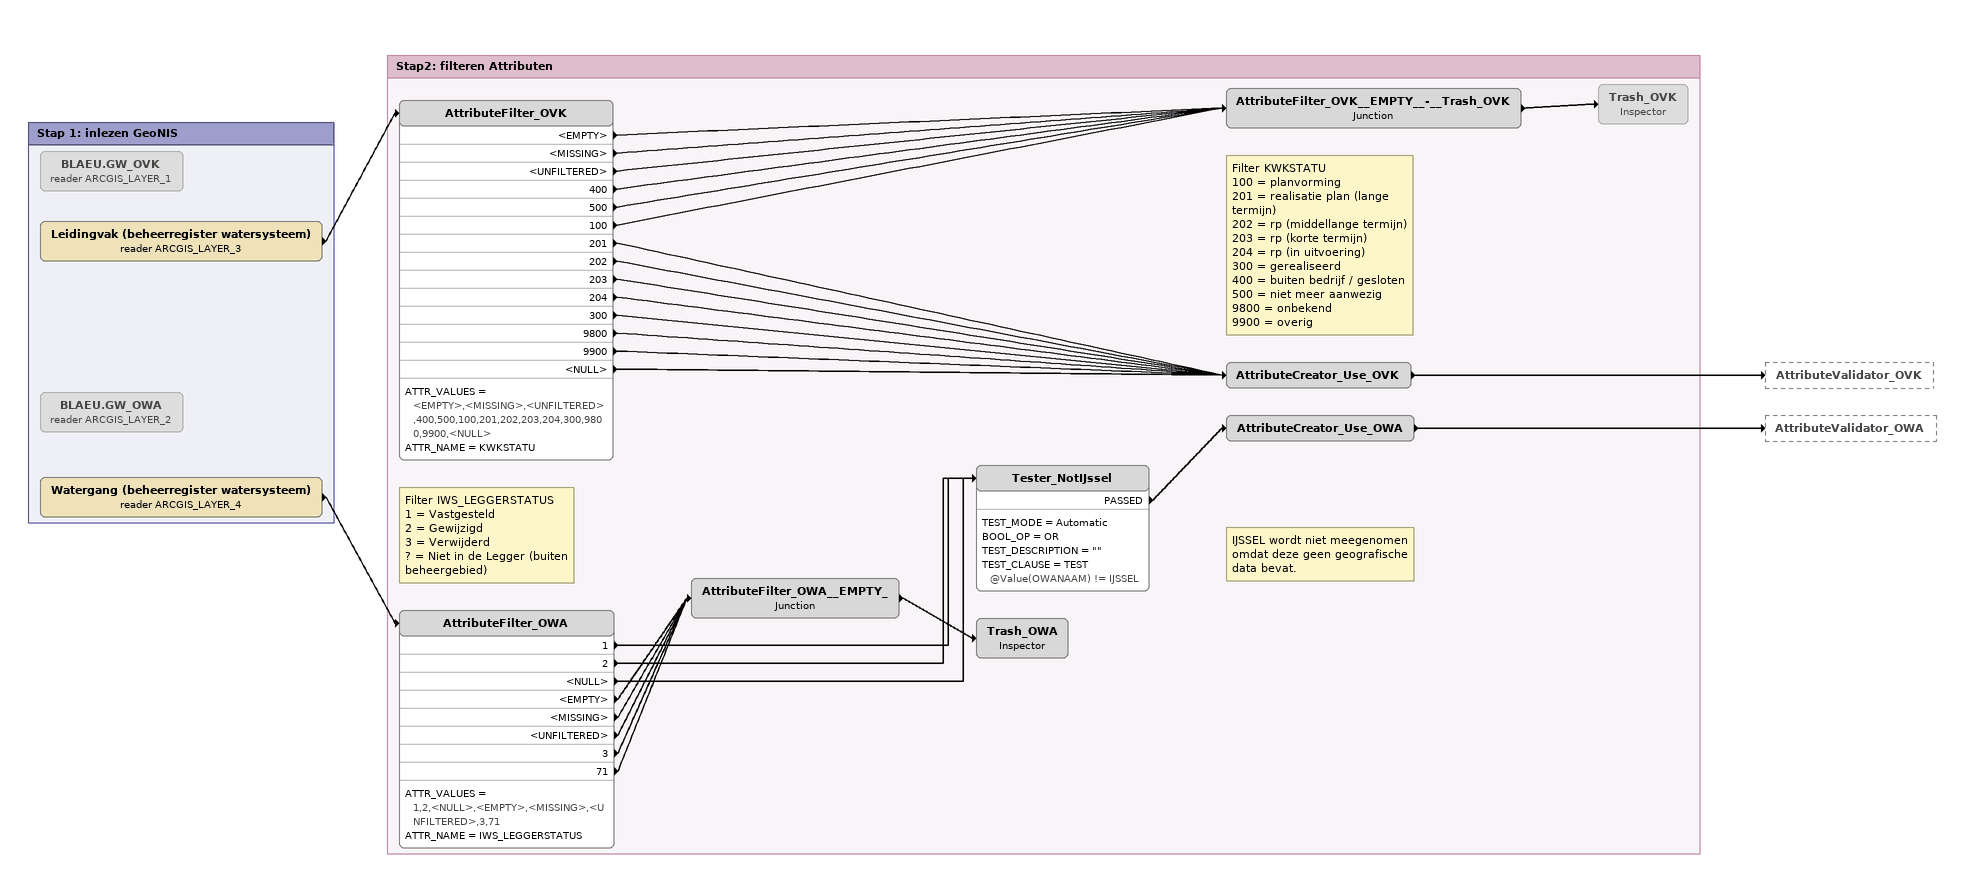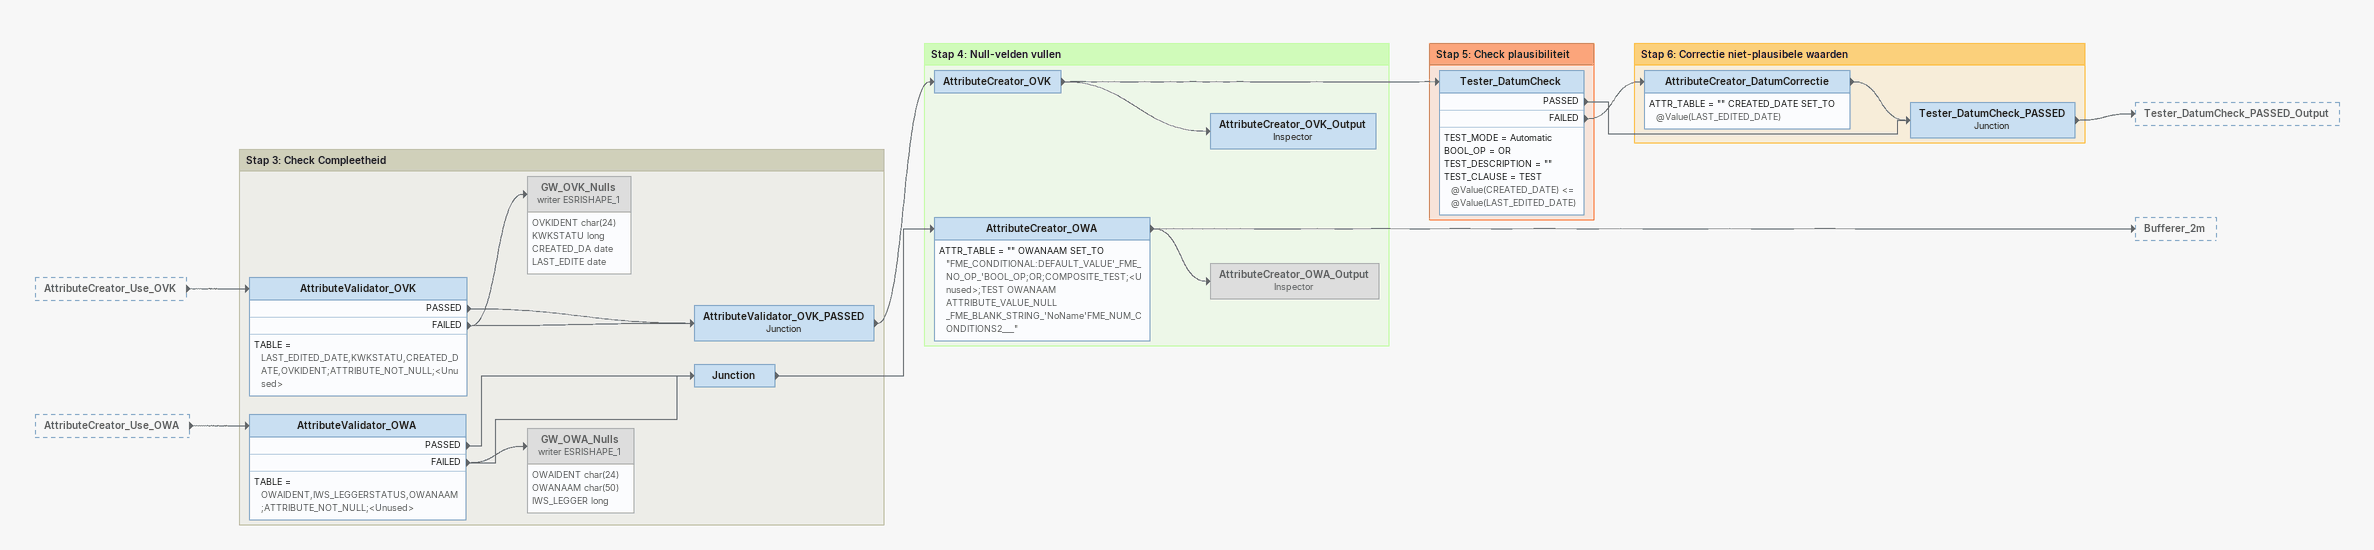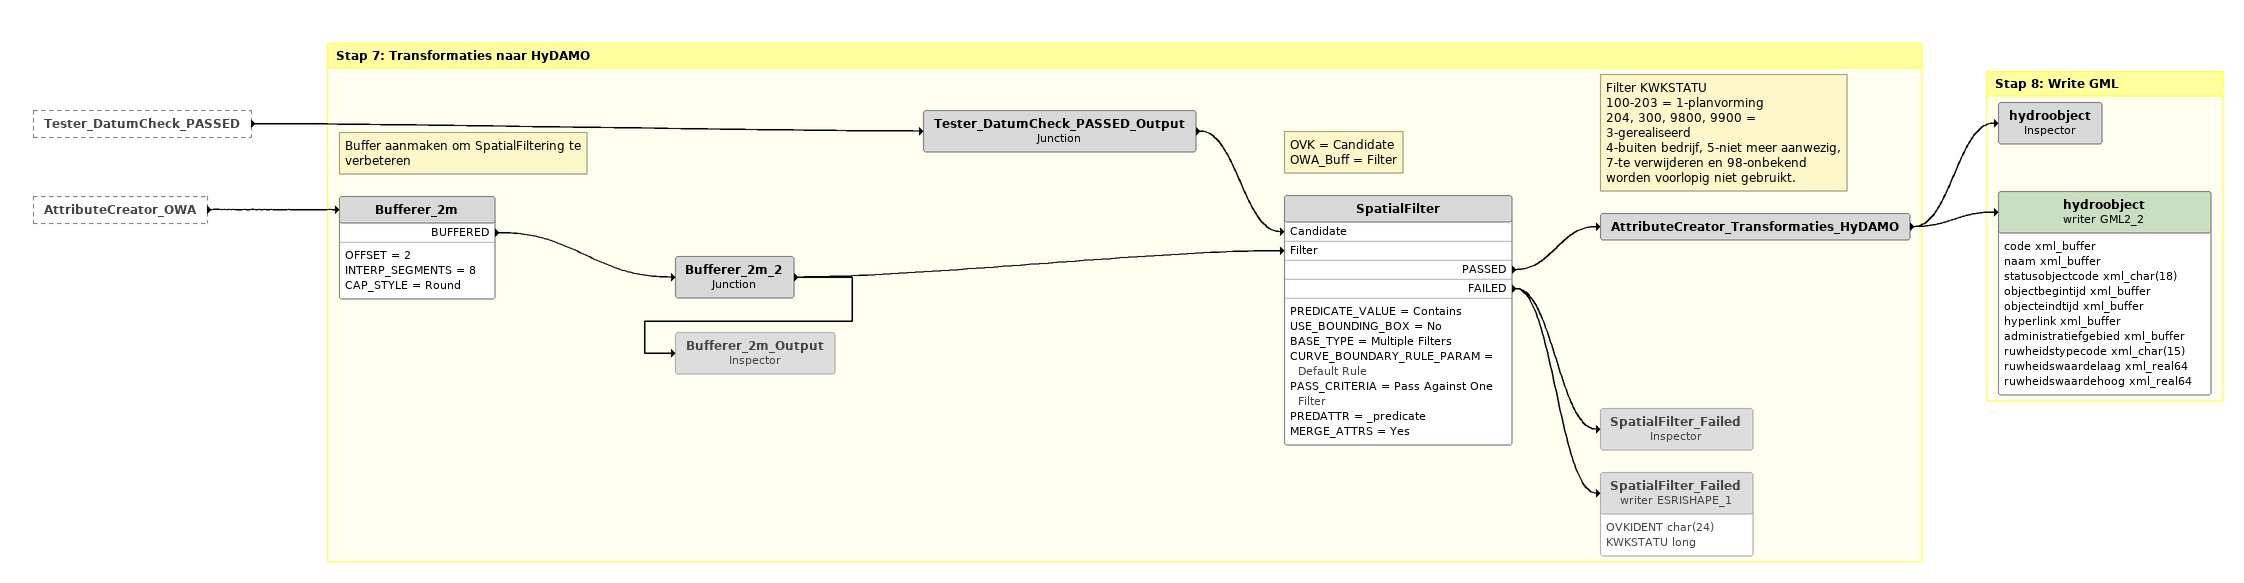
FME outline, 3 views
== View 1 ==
Bookmark: Stap 1: inlezen GeoNIS
BLAEU.GW_OVK (reader ARCGIS_LAYER_1) [off]
Leidingvak (beheerregister watersysteem) (reader ARCGIS_LAYER_3)
    -> AttributeFilter_OVK
BLAEU.GW_OWA (reader ARCGIS_LAYER_2) [off]
Watergang (beheerregister watersysteem) (reader ARCGIS_LAYER_4)
    -> AttributeFilter_OWA

Bookmark: Stap2: filteren Attributen
Note: Filter KWKSTATU / 100 = planvorming / 201 = realisatie plan (lange termijn) / 202 = rp (middellange termijn) / 203 = rp (korte termijn) / 204 = rp (in uitvoering) / 300 = gerealiseerd / 400 = buiten bedrijf / gesloten / 500 = niet meer aanwezig / 9800 = onbekend / 9900 = overig
AttributeFilter_OVK
    ATTR_VALUES = <EMPTY>,<MISSING>,<UNFILTERED>,400,500,100,201,202,203,204,300,9800,9900,<NULL>
    ATTR_NAME = KWKSTATU
    <EMPTY> -> AttributeFilter_OVK__EMPTY__-__Trash_OVK
    <MISSING> -> AttributeFilter_OVK__EMPTY__-__Trash_OVK
    <UNFILTERED> -> AttributeFilter_OVK__EMPTY__-__Trash_OVK
    400 -> AttributeFilter_OVK__EMPTY__-__Trash_OVK
    500 -> AttributeFilter_OVK__EMPTY__-__Trash_OVK
    100 -> AttributeFilter_OVK__EMPTY__-__Trash_OVK
    201 -> AttributeCreator_Use_OVK
    202 -> AttributeCreator_Use_OVK
    203 -> AttributeCreator_Use_OVK
    204 -> AttributeCreator_Use_OVK
    300 -> AttributeCreator_Use_OVK
    9800 -> AttributeCreator_Use_OVK
    9900 -> AttributeCreator_Use_OVK
    <NULL> -> AttributeCreator_Use_OVK
AttributeFilter_OVK__EMPTY__-__Trash_OVK: Junction
    -> Trash_OVK
Trash_OVK: Inspector [off]
AttributeCreator_Use_OVK
    -> AttributeValidator_OVK
Note: Filter IWS_LEGGERSTATUS / 1 = Vastgesteld / 2 = Gewijzigd / 3 = Verwijderd / ? = Niet in de Legger (buiten beheergebied)
AttributeFilter_OWA
    ATTR_VALUES = 1,2,<NULL>,<EMPTY>,<MISSING>,<UNFILTERED>,3,71
    ATTR_NAME = IWS_LEGGERSTATUS
    1 -> Tester_NotIJssel
    2 -> Tester_NotIJssel
    <NULL> -> Tester_NotIJssel
    <EMPTY> -> AttributeFilter_OWA__EMPTY_
    <MISSING> -> AttributeFilter_OWA__EMPTY_
    <UNFILTERED> -> AttributeFilter_OWA__EMPTY_
    3 -> AttributeFilter_OWA__EMPTY_
    71 -> AttributeFilter_OWA__EMPTY_
Note: IJSSEL wordt niet meegenomen omdat deze geen geografische data bevat.
Tester_NotIJssel
    TEST_MODE = Automatic
    BOOL_OP = OR
    TEST_DESCRIPTION = ""
    TEST_CLAUSE = TEST @Value(OWANAAM) != IJSSEL
    PASSED -> AttributeCreator_Use_OWA
AttributeCreator_Use_OWA
    -> AttributeValidator_OWA
AttributeFilter_OWA__EMPTY_: Junction
    -> Trash_OWA
Trash_OWA: Inspector

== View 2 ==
AttributeCreator_Use_OVK [outside]
    -> AttributeValidator_OVK
AttributeCreator_Use_OWA [outside]
    -> AttributeValidator_OWA

Bookmark: Stap 3: Check Compleetheid
AttributeValidator_OVK
    TABLE = LAST_EDITED_DATE,KWKSTATU,CREATED_DATE,OVKIDENT;ATTRIBUTE_NOT_NULL;<Unused>
    PASSED -> AttributeValidator_OVK_PASSED
    FAILED -> AttributeValidator_OVK_PASSED
    FAILED -> GW_OVK_Nulls (writer ESRISHAPE_1)
GW_OVK_Nulls (writer ESRISHAPE_1) [off]
    attributes: OVKIDENT char(24), KWKSTATU long, CREATED_DA date, LAST_EDITE date
AttributeValidator_OVK_PASSED: Junction
    -> AttributeCreator_OVK
AttributeValidator_OWA
    TABLE = OWAIDENT,IWS_LEGGERSTATUS,OWANAAM;ATTRIBUTE_NOT_NULL;<Unused>
    PASSED -> Junction
    FAILED -> Junction
    FAILED -> GW_OWA_Nulls (writer ESRISHAPE_1)
Junction
    -> AttributeCreator_OWA
GW_OWA_Nulls (writer ESRISHAPE_1) [off]
    attributes: OWAIDENT char(24), OWANAAM char(50), IWS_LEGGER long

Bookmark: Stap 4: Null-velden vullen
AttributeCreator_OVK
    -> Tester_DatumCheck
    -> AttributeCreator_OVK_Output
AttributeCreator_OVK_Output: Inspector
AttributeCreator_OWA
    ATTR_TABLE = "" OWANAAM SET_TO "FME_CONDITIONAL:DEFAULT_VALUE'_FME_NO_OP_'BOOL_OP;OR;COMPOSITE_TEST;<Unused>;TEST OWANAAM ATTRIBUTE_VALUE_NULL _FME_BLANK_STRING_'NoName'FME_NUM_CONDITIONS2___"
    -> Bufferer_2m
    -> AttributeCreator_OWA_Output
AttributeCreator_OWA_Output: Inspector [off]

Bookmark: Stap 5: Check plausibiliteit
Tester_DatumCheck
    TEST_MODE = Automatic
    BOOL_OP = OR
    TEST_DESCRIPTION = ""
    TEST_CLAUSE = TEST @Value(CREATED_DATE) <= @Value(LAST_EDITED_DATE)
    PASSED -> Tester_DatumCheck_PASSED
    FAILED -> AttributeCreator_DatumCorrectie

Bookmark: Stap 6: Correctie niet-plausibele waarden
AttributeCreator_DatumCorrectie
    ATTR_TABLE = "" CREATED_DATE SET_TO @Value(LAST_EDITED_DATE)
    -> Tester_DatumCheck_PASSED
Tester_DatumCheck_PASSED: Junction
    -> Tester_DatumCheck_PASSED_Output

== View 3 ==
Tester_DatumCheck_PASSED [outside]
    -> Tester_DatumCheck_PASSED_Output
AttributeCreator_OWA [outside]
    -> Bufferer_2m

Bookmark: Stap 7: Transformaties naar HyDAMO
Tester_DatumCheck_PASSED_Output: Junction
    -> SpatialFilter [Candidate]
Note: Buffer aanmaken om SpatialFiltering te verbeteren
Bufferer_2m
    OFFSET = 2
    INTERP_SEGMENTS = 8
    CAP_STYLE = Round
    BUFFERED -> Bufferer_2m_2
Bufferer_2m_2: Junction
    -> SpatialFilter [Filter]
    -> Bufferer_2m_Output
Note: OVK = Candidate / OWA_Buff = Filter
SpatialFilter
    PREDICATE_VALUE = Contains
    USE_BOUNDING_BOX = No
    BASE_TYPE = Multiple Filters
    CURVE_BOUNDARY_RULE_PARAM = Default Rule
    PASS_CRITERIA = Pass Against One Filter
    PREDATTR = _predicate
    MERGE_ATTRS = Yes
    PASSED -> AttributeCreator_Transformaties_HyDAMO
    FAILED -> SpatialFilter_Failed
    FAILED -> SpatialFilter_Failed (writer ESRISHAPE_1)
Note: Filter KWKSTATU / 100-203 = 1-planvorming / 204, 300, 9800, 9900 = 3-gerealiseerd / 4-buiten bedrijf, 5-niet meer aanwezig, 7-te verwijderen en 98-onbekend worden voorlopig niet gebruikt.
AttributeCreator_Transformaties_HyDAMO
    -> hydroobject
    -> hydroobject (writer GML2_2)
SpatialFilter_Failed: Inspector [off]
SpatialFilter_Failed (writer ESRISHAPE_1) [off]
    attributes: OVKIDENT char(24), KWKSTATU long
Bufferer_2m_Output: Inspector [off]

Bookmark: Stap 8: Write GML
hydroobject: Inspector
hydroobject (writer GML2_2)
    attributes: code xml_buffer, naam xml_buffer, statusobjectcode xml_char(18), objectbegintijd xml_buffer, objecteindtijd xml_buffer, hyperlink xml_buffer, administratiefgebied xml_buffer, ruwheidstypecode xml_char(15), ruwheidswaardelaag xml_real64, ruwheidswaardehoog xml_real64
